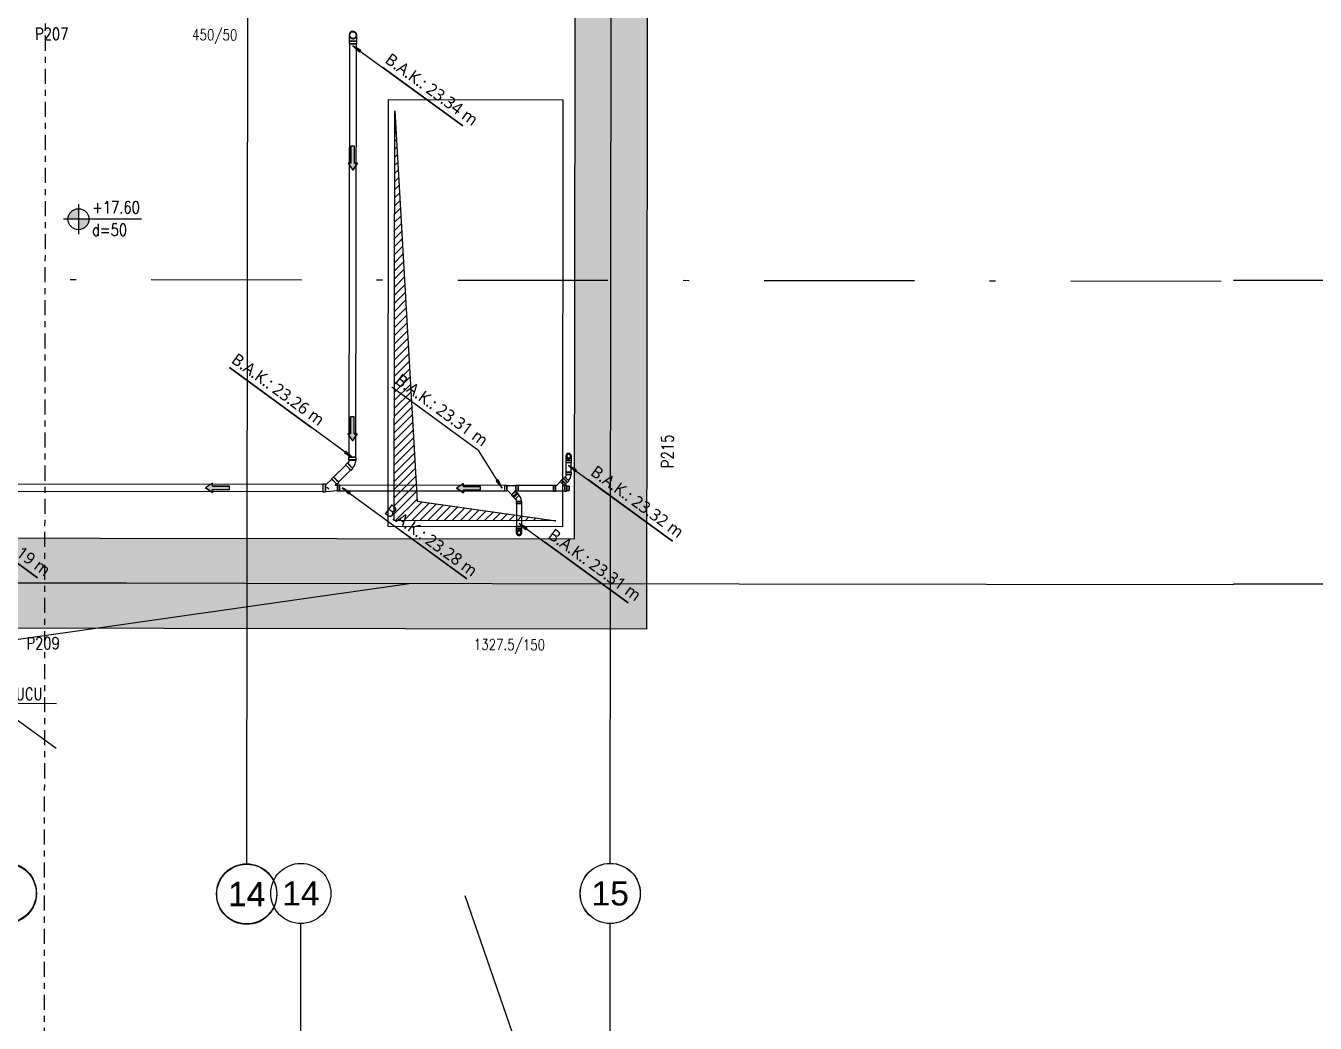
# Model space of a CAD drawing. Header units: millimetres. Extents: x 400382 to 401500, y 4543975 to 4544133.
# Drawn here: x 400862.8 to 400884.25, y 4544058.9 to 4544075.48 of the extents above; entities that cross this region are included whole.
import ezdxf
from ezdxf.enums import TextEntityAlignment as Align

# ---------------------------------------------------------------- set-up
doc = ezdxf.new("R2010")
doc.units = ezdxf.units.MM
for name, pattern in [('AKS', [3, 2.5, -0.25, 0, -0.25]), ('CENTER', [2, 1.25, -0.25, 0.25, -0.25]), ('CONTINU', [0]), ('DASHDOT2', [0.5, 0.25, -0.125, 0, -0.125])]:
    doc.linetypes.add(name, pattern=pattern)
for name, color, linetype in [('aks prota', 2, 'AKS'), ('boşluk prota', 2, 'Continuous'), ('boşluk taraması prota', 252, 'Continuous'), ('caks prota', 4, 'Continuous'), ('kiriş prota', 6, 'Continuous'), ('kolon tarama prota', 252, 'Continuous'), ('lperde prota', 4, 'Continuous'), ('merdiven prota', 2, 'Continuous'), ('not yazısı prota', 6, 'Continuous'), ('not çizgisi prota', 4, 'Continuous'), ('perde prota', 1, 'Continuous'), ('PRT-AL-TUNEL_EKSENI', 14, 'DASHDOT2'), ('skesit prota', 7, 'Continuous'), ('st-s_level (kot)', 6, 'Continuous'), ('st-s_levelmark (kot işareti)', 4, 'Continuous'), ('st_s_ölçü', 4, 'Continuous'), ('taks prota', 7, 'Continuous'), ('TARAMA', 8, 'Continuous'), ('tperde prota', 6, 'Continuous')]:
    doc.layers.add(name, color=color, linetype=linetype)
doc.styles.add('OLCU', font='romanstw.shx')
doc.styles.add('Segoe UI Light_1', font='', dxfattribs={"height": 200})
doc.styles.add('TAKS', font='Arial Unicode.ttf')
doc.styles.add('tkolon', font='romanstw.shx')
doc.styles.add('TSIMPLEX', font='romanstw.shx')
doc.styles.get('Segoe UI Light_1').set_extended_font_data('Segoe UI Light')
doc.dimstyles.new('1-50', dxfattribs={"dimtxt": 10, "dimasz": 4, "dimexe": 4, "dimexo": 8, "dimgap": 4, "dimtad": 1, "dimdec": 1, "dimrnd": 0.05, "dimzin": 9, "dimdsep": 46, "dimtxsty": 'OLCU', "dimblk1": 'OBLIQUE', "dimblk2": 'OBLIQUE', "dimsah": 1, "dimcen": 2, "dimdle": 4, "dimclrd": 4, "dimclre": 4, "dimclrt": 3, "dimadec": 1, "dimazin": 0, "dimtfac": 1, "dimtdec": 1, "dimtix": 1, "dimtmove": 2, "dimatfit": 3, "dimldrblk": 'OBLIQUE', "dimfxl": 1, "dimtvp": 1, "dimtolj": 1, "dimtzin": 1, "dimarcsym": 0})

# ---------------------------------------------------------------- blocks, each defined once
blk = doc.blocks.new('_Oblique')
at = {"layer": 'st_s_ölçü', "lineweight": -2}
blk.add_line((-0.5, -0.5), (0.5, 0.5), dxfattribs=at)
blk = doc.blocks.new('Flow Direction - Flow Direction _25mm_-1035271-_17_70 m  ARA KAT')
at = {"layer": 'TARAMA'}
blk.add_hatch(color=256, dxfattribs=at).paths.add_polyline_path([(0, 0), (-117, -78), (-117, -30), (-400, -30), (-400, 30), (-117, 30), (-117, 78)], flags=0)
for p, q in [((-117, 30), (-400, 30)), ((-400, 30), (-400, -30)), ((-117, 30), (-400, 30)), ((-400, 30), (-400, -30)), ((0, 0), (-117, 78)), ((-117, 78), (-117, 30)), ((-117, 78), (0, 0)), ((-117, 30), (-117, 78)), ((-117, -78), (0, 0)), ((-117, -78), (0, 0)), ((-400, -30), (-117, -30)), ((-117, -30), (-400, -30)), ((-117, -30), (-117, -78)), ((-117, -30), (-117, -78))]:
    blk.add_line(p, q, dxfattribs=at)
blk = doc.blocks.new('17.60 mekanik')
at = {"layer": 'kolon tarama prota'}
for points in [[(145876.3, 61905.7), (145887.3, 61895.3), (145889.6, 61898.5)], [(145876.3, 61221.3), (145865.4, 61231.7), (145863, 61228.5)], [(146236, 61208.3), (146247, 61197.9), (146249.3, 61201.1)], [(145859.4, 61170.3), (145870.3, 61159.8), (145872.7, 61163)], [(146125.3, 61170.3), (146119.1, 61184), (146115.7, 61182)], [(146153.7, 61111.7), (146164.7, 61101.3), (146167, 61104.5)]]:
    blk.add_hatch(color=256, dxfattribs=at).paths.add_polyline_path(points, flags=0)
for p, q in [((145870, 61913.5), (145870, 61909.1)), ((145870.4, 61909.1), (145870.4, 61221.4)), ((145876.3, 61905.7), (145887.3, 61895.3)), ((145889.6, 61898.5), (145876.3, 61905.7)), ((145876.3, 61905.7), (146059.6, 61772.6)), ((145882.2, 61221.4), (145882.2, 61909.1)), ((145882.7, 61909.1), (145882.7, 61913.5)), ((145887.3, 61895.3), (145889.6, 61898.5)), ((146059.6, 61772.6), (145926.3, 61869.5)), ((145671.4, 61370.2), (145808.6, 61270.5)), ((145876.3, 61221.3), (145671.4, 61370.2)), ((146086.7, 61232.4), (145941.5, 61337.9)), ((145865.4, 61231.7), (145863, 61228.5)), ((145876.3, 61221.3), (145865.4, 61231.7)), ((146125.3, 61170.3), (146086.7, 61232.4)), ((145863, 61228.5), (145876.3, 61221.3)), ((145867.9, 61212), (145864.8, 61208.8)), ((145870, 61221.4), (145870, 61216.9)), ((145882.7, 61216.9), (145882.7, 61221.4)), ((146231.4, 61216.8), (146231.4, 61213.3)), ((146231.5, 61213.3), (146231.5, 61196.9)), ((146240.5, 61196.9), (146240.5, 61213.3)), ((146240.6, 61213.3), (146240.6, 61216.8)), ((145844.7, 61188.7), (145841.5, 61185.6)), ((145865.1, 61208.5), (145845, 61188.4)), ((145853.4, 61180.1), (145873.4, 61200.1)), ((145873.8, 61199.8), (145876.9, 61202.9)), ((146229.7, 61189.3), (146227.3, 61186.8)), ((146231.4, 61196.9), (146231.4, 61193.4)), ((146236, 61208.3), (146247, 61197.9)), ((146249.3, 61201.1), (146236, 61208.3)), ((146236, 61208.3), (146408.8, 61082.8)), ((146240.6, 61193.4), (146240.6, 61196.9)), ((146247, 61197.9), (146249.3, 61201.1)), ((145827.4, 61176.2), (145142.4, 61176.2)), ((145146, 61170.3), (145352.4, 61020.3)), ((145831.8, 61176.6), (145827.4, 61176.6)), ((145831.8, 61174.9), (145831.2, 61174.3)), ((145832.8, 61175.9), (145831.8, 61176)), ((145831.8, 61173.7), (145831.9, 61173.7)), ((145842, 61185.1), (145832.8, 61175.9)), ((145847.7, 61174.7), (145850.1, 61177.1)), ((145851.6, 61174.4), (145847.7, 61174.7)), ((145850.6, 61176.6), (145853.7, 61179.7)), ((145855.1, 61174.8), (145851.6, 61174.8)), ((146129.7, 61174.8), (145855.1, 61174.8)), ((145859.4, 61170.3), (145870.3, 61159.8)), ((145872.7, 61163), (145859.4, 61170.3)), ((145859.4, 61170.3), (146066.7, 61019.6)), ((146119.1, 61184), (146115.7, 61182)), ((146115.7, 61182), (146125.3, 61170.3)), ((146125.3, 61170.3), (146119.1, 61184)), ((146133.2, 61174.8), (146129.7, 61174.8)), ((146133.1, 61167.4), (146133.2, 61167.3)), ((146148.5, 61174.4), (146133.2, 61174.4)), ((146133.2, 61167.4), (146133.2, 61167.4)), ((146152, 61174.8), (146148.5, 61174.8)), ((146210.8, 61174.8), (146152, 61174.8)), ((146214.3, 61174.8), (146210.8, 61174.8)), ((146215.5, 61174.4), (146214.3, 61174.4)), ((146214.3, 61173.2), (146214.3, 61173.2)), ((146214.3, 61173.1), (146214.3, 61173.1)), ((146222.5, 61181.4), (146215.5, 61174.4)), ((146224.7, 61184.3), (146222.2, 61181.8)), ((146227.3, 61186.8), (146224.7, 61184.2)), ((146227, 61174.4), (146228.3, 61175.7)), ((146229.6, 61174.4), (146227, 61174.4)), ((146228.7, 61175.3), (146231.2, 61177.8)), ((146233.1, 61174.8), (146229.6, 61174.8)), ((146231.1, 61177.8), (146233.7, 61180.4)), ((146236.8, 61173.9), (146233.1, 61173.9)), ((146236.8, 61173.9), (146233.1, 61173.9)), ((146233.7, 61180.4), (146236.2, 61182.8)), ((146408.8, 61082.8), (146269, 61184.4)), ((145142.4, 61164.4), (145827.4, 61164.4)), ((145827.4, 61163.9), (145831.8, 61163.9)), ((145831.8, 61164.5), (145851.6, 61166.2)), ((145851.6, 61165.7), (145855.1, 61165.7)), ((145855.1, 61165.8), (146129.7, 61165.8)), ((145870.3, 61159.8), (145872.7, 61163)), ((146129.7, 61165.7), (146133.2, 61165.7)), ((146133.2, 61166.2), (146134.3, 61166.2)), ((146134.3, 61166.2), (146141.4, 61159.1)), ((146141.1, 61158.7), (146143.6, 61156.3)), ((146143.6, 61156.3), (146145, 61154.9)), ((146145, 61154.9), (146147.4, 61152.4)), ((146145.9, 61166.2), (146148.5, 61166.2)), ((146147.2, 61164.9), (146145.9, 61166.2)), ((146150, 61162.7), (146147.6, 61165.2)), ((146148.5, 61165.7), (146152, 61165.7)), ((146149.1, 61148.3), (146149.1, 61144.8)), ((146151.4, 61161.3), (146150, 61162.7)), ((146153.9, 61158.9), (146151.4, 61161.3)), ((146152, 61165.8), (146210.8, 61165.8)), ((146158.3, 61144.8), (146158.3, 61148.3)), ((146210.8, 61165.7), (146214.3, 61165.7)), ((146214.3, 61166.2), (146229.6, 61166.2)), ((146229.6, 61165.7), (146233.1, 61165.7)), ((146233.1, 61166.6), (146236.8, 61166.6)), ((146233.1, 61166.6), (146236.8, 61166.6)), ((146149.2, 61144.8), (146149.2, 61106.8)), ((146158.2, 61106.8), (146158.2, 61144.8)), ((145352.4, 61020.3), (145213.6, 61121.2)), ((146149.1, 61106.8), (146149.1, 61103.3)), ((146153.7, 61111.7), (146164.7, 61101.3)), ((146167, 61104.5), (146153.7, 61111.7)), ((146153.7, 61111.7), (146335.5, 60979.7)), ((146158.3, 61103.3), (146158.3, 61106.8)), ((146164.7, 61101.3), (146167, 61104.5)), ((146066.7, 61019.6), (145955, 61100.8)), ((146335.5, 60979.7), (146196.4, 61080.7))]:
    blk.add_line(p, q, dxfattribs=at)
at = {"layer": 'kolon tarama prota', "flags": 128}
for points in [[(145870.6, 61923.4), (145871.1, 61925.6), (145872.4, 61927.5), (145874.4, 61928.7), (145876.3, 61929.1)], [(145870.6, 61913.5), (145870.6, 61916.5), (145870.6, 61919.3), (145870.6, 61921.4), (145870.6, 61922.9), (145870.6, 61923.4), (145870.6, 61923.4)], [(145876.3, 61917.7), (145874.1, 61918.1), (145872.2, 61919.5), (145871, 61921.4), (145870.6, 61923.4)], [(145876.3, 61929.1), (145878.6, 61928.6), (145880.5, 61927.3), (145881.7, 61925.3), (145882.1, 61923.4)], [(145882.1, 61923.4), (145881.6, 61921.1), (145880.2, 61919.2), (145878.3, 61918), (145876.3, 61917.7)], [(145882.1, 61923.4), (145882.1, 61922.9), (145882.1, 61921.5), (145882.1, 61919.4), (145882.1, 61916.7), (145882.1, 61913.7), (145882.1, 61913.5)], [(145870.6, 61216.9), (145870.1, 61214.3), (145868.8, 61212), (145868.4, 61211.5)], [(145876.4, 61203.4), (145879.1, 61206.7), (145881, 61210.6), (145881.9, 61214.7), (145882.1, 61216.9)], [(146231.9, 61223.8), (146232.4, 61225.7), (146233.7, 61227.1), (146235.5, 61227.8), (146236, 61227.9)], [(146231.9, 61216.8), (146231.9, 61219.3), (146231.9, 61221.5), (146231.9, 61223.1), (146231.9, 61223.8), (146231.9, 61223.8)], [(146236, 61219.7), (146234.1, 61220.2), (146232.7, 61221.4), (146232, 61223.3), (146231.9, 61223.8)], [(146236, 61227.9), (146237.9, 61227.4), (146239.4, 61226.1), (146240.1, 61224.3), (146240.1, 61223.8)], [(146240.1, 61223.8), (146239.6, 61221.9), (146238.4, 61220.4), (146236.5, 61219.7), (146236, 61219.7)], [(146240.1, 61223.8), (146240.1, 61223.3), (146240.1, 61222), (146240.1, 61219.9), (146240.1, 61217.4), (146240.1, 61216.8)], [(146231.4, 61191), (146230.1, 61189), (146230.1, 61189)], [(146231.9, 61193.4), (146231.5, 61191), (146231.4, 61191)], [(146239, 61187.9), (146240, 61191.5), (146240.1, 61193.4)], [(146235.9, 61183.2), (146238.1, 61186.1), (146239, 61187.9)], [(146147.8, 61152.7), (146149.1, 61150.7), (146149.6, 61148.3), (146149.6, 61148.3)], [(146157.8, 61148.3), (146157.3, 61151.9), (146156, 61155.4), (146153.7, 61158.3), (146153.6, 61158.5)], [(146149.6, 61096.3), (146149.6, 61096.8), (146149.6, 61098.1), (146149.6, 61100.2), (146149.6, 61102.7), (146149.6, 61103.3)], [(146157.8, 61103.3), (146157.8, 61100.8), (146157.8, 61098.6), (146157.8, 61097), (146157.8, 61096.3), (146157.8, 61096.3)], [(146149.6, 61096.3), (146150.1, 61098.2), (146151.4, 61099.7), (146153.2, 61100.4), (146153.7, 61100.4)], [(146153.7, 61092.2), (146151.8, 61092.7), (146150.4, 61094), (146149.7, 61095.8), (146149.6, 61096.3)], [(146153.7, 61100.4), (146155.6, 61099.9), (146157.1, 61098.6), (146157.8, 61096.8), (146157.8, 61096.3)], [(146157.8, 61096.3), (146157.4, 61094.4), (146156.1, 61092.9), (146154.2, 61092.2), (146153.7, 61092.2)]]:
    blk.add_lwpolyline(points, dxfattribs=at)
at = {"layer": 'kolon tarama prota'}
for centre, radius, start, end in [((145876.3, 61923.4), 6.38, 90, 270), ((145876.3, 61923.4), 6.38, 90, 270), ((145876.3, 61923.4), 5.9, 144, 324), ((145876.3, 61923.4), 5.71, 90, 270), ((145876.3, 61923.4), 5.9, 324, 144), ((145876.3, 61923.4), 6.38, 270, 90), ((145876.3, 61923.4), 6.38, 270, 90), ((145876.3, 61923.4), 5.72, 270, 90), ((146236, 61223.8), 4.58, 90, 270), ((146236, 61223.8), 4.58, 90, 270), ((146236, 61223.8), 4.58, 0, 180), ((146236, 61223.8), 4.58, 0, 180), ((146236, 61223.8), 4.58, 180, 0), ((146236, 61223.8), 4.58, 180, 0), ((146236, 61223.8), 4.1, 90, 270), ((146236, 61223.8), 4.1, 0, 180), ((146236, 61223.8), 4.1, 180, 0), ((146236, 61223.8), 3.43, 90, 270), ((146236, 61223.8), 3.43, 90, 270), ((146236, 61223.8), 3.3, 144, 324), ((146236, 61223.8), 3.02, 0, 180), ((146236, 61223.8), 3.02, 180, 0), ((146236, 61223.8), 3.3, 324, 144), ((146236, 61223.8), 4.58, 270, 90), ((146236, 61223.8), 4.58, 270, 90), ((146236, 61223.8), 4.1, 270, 90), ((146236, 61223.8), 3.43, 270, 90), ((146236, 61223.8), 3.43, 270, 90), ((146153.7, 61096.3), 4.58, 90, 270), ((146153.7, 61096.3), 4.58, 90, 270), ((146153.7, 61096.3), 4.58, 0, 180), ((146153.7, 61096.3), 4.58, 0, 180), ((146153.7, 61096.3), 4.58, 180, 0), ((146153.7, 61096.3), 4.58, 180, 0), ((146153.7, 61096.3), 4.1, 90, 270), ((146153.7, 61096.3), 4.1, 0, 180), ((146153.7, 61096.3), 4.1, 180, 0), ((146153.7, 61096.3), 3.43, 90, 270), ((146153.7, 61096.3), 3.43, 90, 270), ((146153.7, 61096.3), 3.3, 144, 324), ((146153.7, 61096.3), 3.02, 0, 180), ((146153.7, 61096.3), 3.02, 180, 0), ((146153.7, 61096.3), 3.3, 324, 144), ((146153.7, 61096.3), 4.58, 270, 90), ((146153.7, 61096.3), 4.58, 270, 90), ((146153.7, 61096.3), 4.1, 270, 90), ((146153.7, 61096.3), 3.43, 270, 90), ((146153.7, 61096.3), 3.43, 270, 90)]:
    blk.add_arc(centre, radius, start, end, dxfattribs=at)
for centre, major_axis, ratio, start_param, end_param in [((145876.3, 61909.1), (-6.38, 0), 0.01, 4.712389, 7.853982), ((145876.3, 61913.5), (6.38, 0), 0.01, 1.570796, 4.712389), ((145876.3, 61909.1), (5.9, 0), 0.01, 3.141593, 4.712389), ((145876.3, 61909.1), (5.9, 0), 0.01, 1.570796, 3.141593), ((145876.3, 61913.5), (-5.71, 0), 0.01, 4.712389, 7.853982), ((145876.3, 61913.5), (5.71, 0), 0.01, 4.712389, 7.853982), ((145876.3, 61913.5), (6.38, 0), 0.01, 4.712389, 7.853982), ((145876.3, 61909.1), (5.9, 0), 0.01, 4.712389, 6.283185), ((145876.3, 61909.1), (5.9, 0), 0.01, 0, 1.570796), ((145876.3, 61909.1), (6.38, 0), 0.01, 4.712389, 7.853982), ((145872.4, 61207.4), (-4.51, 4.51), 0.007071, 3.148664, 6.290256), ((145872.4, 61207.4), (-4.51, 4.51), 0.007071, 0.007071, 3.148664), ((145872.4, 61207.4), (-4.04, 4.04), 0.007071, 0.007071, 3.148664), ((145872.4, 61207.4), (-4.04, 4.04), 0.007071, 3.148664, 6.290256), ((145876.3, 61221.4), (6.38, 0), 0.01, 0, 3.141593), ((145876.3, 61221.4), (6.38, 0), 0.01, 3.141593, 6.283186), ((145876.3, 61216.9), (6.38, 0), 0.01, 0, 3.141593), ((145876.3, 61216.9), (6.38, 0), 0.01, 3.141593, 6.283186), ((145876.3, 61221.4), (5.9, 0), 0.01, 1.570796, 3.141593), ((145876.3, 61221.4), (5.9, 0), 0.01, 3.141593, 4.712389), ((145876.3, 61216.9), (5.72, 0), 0.01, 0, 3.141593), ((145876.3, 61216.9), (5.71, 0), 0.01, 3.141593, 6.283186), ((145876.3, 61221.4), (5.9, 0), 0.01, 0, 1.570796), ((145876.3, 61221.4), (5.9, 0), 0.01, 4.712389, 6.283185), ((146236, 61216.8), (4.58, 0), 0.01, 1.570796, 4.712389), ((146236, 61213.3), (4.58, 0), 0.01, 1.570796, 4.712389), ((146236, 61213.3), (4.5, 0), 0.01, 3.141593, 4.712389), ((146236, 61213.3), (4.5, 0), 0.01, 1.570796, 3.141593), ((146236, 61216.8), (4.1, 0), 0.01, 1.570796, 4.712389), ((146236, 61216.8), (-4.1, 0), 0.01, 1.570796, 4.712389), ((146236, 61216.8), (-4.58, 0), 0.01, 1.570796, 4.712389), ((146236, 61213.3), (4.5, 0), 0.01, 4.712389, 6.283185), ((146236, 61213.3), (4.5, 0), 0.01, 0, 1.570796), ((146236, 61213.3), (4.58, 0), 0.01, 4.712389, 7.853982), ((145849.2, 61184.2), (-4.51, 4.51), 0.007071, 6.276114, 9.417707), ((145849.2, 61184.2), (-4.51, 4.51), 0.007071, 3.134522, 6.276114), ((145849.2, 61184.2), (-4.17, 4.17), 0.007071, 0, 1.570796), ((145849.2, 61184.2), (-4.17, 4.17), 0.007071, 4.712389, 6.283185), ((145869.3, 61204.3), (-4.51, 4.51), 0.007071, 0.007071, 3.148664), ((145869.3, 61204.3), (-4.51, 4.51), 0.007071, 3.148664, 6.290256), ((145869.3, 61204.3), (-4.17, 4.17), 0.007071, 4.712389, 6.283185), ((145869.3, 61204.3), (-4.17, 4.17), 0.007071, 0, 1.570796), ((145869.3, 61204.3), (-4.17, 4.17), 0.007071, 1.570796, 3.141593), ((145869.3, 61204.3), (-4.17, 4.17), 0.007071, 3.141593, 4.712389), ((146233, 61186.1), (-3.24, 3.24), 0.01, 3.145735, 6.287327), ((146233, 61186.1), (3.24, -3.24), 0.01, 3.145735, 6.287327), ((146233, 61186.1), (-2.9, 2.9), 0.01, 0.004142, 3.145735), ((146233, 61186.1), (2.9, -2.9), 0.01, 0.004142, 3.145735), ((146236, 61196.9), (4.58, 0), 0.01, 6.279043, 9.420636), ((146236, 61196.9), (4.58, 0), 0.01, 3.137451, 6.279043), ((146236, 61193.4), (4.58, 0), 0.01, 6.279043, 9.420636), ((146236, 61193.4), (4.58, 0), 0.01, 3.137451, 6.279043), ((146236, 61196.9), (4.5, 0), 0.01, 1.570796, 3.141593), ((146236, 61196.9), (4.5, 0), 0.01, 3.141593, 4.712389), ((146236, 61193.4), (4.1, 0), 0.01, 6.279043, 9.420636), ((146236, 61193.4), (4.1, 0), 0.01, 3.137451, 6.279043), ((146236, 61196.9), (4.5, 0), 0.01, 0, 1.570796), ((146236, 61196.9), (4.5, 0), 0.01, 4.712389, 6.283185), ((145827.4, 61170.3), (0, 6.38), 0.01, 0, 3.141593), ((145827.4, 61170.3), (0, 5.9), 0.01, 0, 1.570796), ((145827.4, 61170.3), (0, 5.9), 0.01, 1.570796, 3.141593), ((145827.4, 61170.3), (0, 6.38), 0.01, 3.141593, 6.283185), ((145827.4, 61170.3), (0, 5.9), 0.01, 4.712389, 6.283185), ((145827.4, 61170.3), (0, 5.9), 0.01, 3.141593, 4.712389), ((145835.2, 61170.3), (-4.04, 4.04), 0.007071, 5.703918, 6.276114), ((145835.2, 61170.3), (-4.04, 4.04), 0.007071, 6.276114, 6.84831), ((145831.8, 61170.3), (0, 6.38), 0.01, 3.141593, 6.283185), ((145831.8, 61170.3), (0, 6.38), 0.01, 0, 3.141593), ((145835.2, 61170.3), (-4.04, 4.04), 0.007071, 1.218248, 2.155304), ((145835.2, 61170.3), (-4.04, 4.04), 0.007071, 4.113739, 5.050796), ((145846.1, 61181.1), (-4.51, 4.51), 0.007071, 3.134522, 6.276114), ((145846.1, 61181.1), (-4.51, 4.51), 0.007071, 6.276114, 9.417707), ((145846.1, 61181.1), (-4.04, 4.04), 0.007071, 6.276114, 9.417707), ((145846.1, 61181.1), (-4.04, 4.04), 0.007071, 3.134522, 6.276114), ((145849.2, 61184.2), (-4.17, 4.17), 0.007071, 3.141593, 4.712389), ((145849.2, 61184.2), (-4.17, 4.17), 0.007071, 1.570796, 3.141593), ((145851.6, 61170.3), (0, 4.58), 0.01, 0, 3.141593), ((145851.6, 61170.3), (0, 4.58), 0.01, 3.141593, 6.283185), ((145855.1, 61170.3), (0, 4.5), 0.01, 0, 1.570796), ((145855.1, 61170.3), (0, 4.58), 0.01, 0, 3.141593), ((145855.1, 61170.3), (0, 4.5), 0.01, 1.570796, 3.141593), ((145855.1, 61170.3), (0, 4.5), 0.01, 4.712389, 6.283185), ((145855.1, 61170.3), (0, 4.58), 0.01, 3.141593, 6.283185), ((145855.1, 61170.3), (0, 4.5), 0.01, 3.141593, 4.712389), ((146129.7, 61170.3), (0, 4.58), 0.01, 0.004142, 3.145735), ((146129.7, 61170.3), (0, 4.5), 0.01, 0, 1.570796), ((146129.7, 61170.3), (0, 4.5), 0.01, 1.570796, 3.141593), ((146129.7, 61170.3), (0, 4.58), 0.01, 3.145735, 6.287327), ((146129.7, 61170.3), (0, 4.5), 0.01, 4.712389, 6.283185), ((146129.7, 61170.3), (0, 4.5), 0.01, 3.141593, 4.712389), ((146133.2, 61170.3), (0, 4.58), 0.01, 0.004142, 3.145735), ((146133.2, 61170.3), (0, 4.1), 0.01, 0.004142, 3.145735), ((146136, 61170.3), (2.9, 2.9), 0.004142, 2.986941, 3.151592), ((146136, 61170.3), (2.9, 2.9), 0.004142, 3.151592, 3.316243), ((146133.2, 61170.3), (0, 4.58), 0.01, 3.145735, 6.287327), ((146133.2, 61170.3), (0, 4.1), 0.01, 3.145735, 6.287327), ((146148.5, 61170.3), (0, 4.58), 0.01, 0.004142, 3.145735), ((146148.5, 61170.3), (0, 4.1), 0.01, 0.004142, 3.145735), ((146148.5, 61170.3), (0, 4.58), 0.01, 3.145735, 6.287327), ((146148.5, 61170.3), (0, 4.1), 0.01, 3.145735, 6.287327), ((146152, 61170.3), (0, 4.5), 0.01, 0, 1.570796), ((146152, 61170.3), (0, 4.58), 0.01, 0.004142, 3.145735), ((146152, 61170.3), (0, 4.5), 0.01, 1.570796, 3.141593), ((146152, 61170.3), (0, 4.5), 0.01, 4.712389, 6.283185), ((146152, 61170.3), (0, 4.58), 0.01, 3.145735, 6.287327), ((146152, 61170.3), (0, 4.5), 0.01, 3.141593, 4.712389), ((146210.8, 61170.3), (0, 4.5), 0.01, 4.712389, 6.283185), ((146210.8, 61170.3), (0, 4.5), 0.01, 0, 1.570796), ((146210.8, 61170.3), (0, 4.58), 0.01, 0.004142, 3.145735), ((146210.8, 61170.3), (0, 4.58), 0.01, 3.145735, 6.287327), ((146210.8, 61170.3), (0, 4.5), 0.01, 3.141593, 4.712389), ((146210.8, 61170.3), (0, 4.5), 0.01, 1.570796, 3.141593), ((146214.3, 61170.3), (0, 4.58), 0.01, 3.145735, 6.287327), ((146214.3, 61170.3), (0, 4.58), 0.01, 0.004142, 3.145735), ((146214.3, 61170.3), (0, 4.1), 0.01, 0.004142, 3.145735), ((146214.3, 61170.3), (0, 4.1), 0.01, 3.145735, 6.287327), ((146217.2, 61170.3), (-2.9, 2.9), 0.009999, 6.114392, 6.279043), ((146217.2, 61170.3), (-2.9, 2.9), 0.009999, 6.279043, 6.443694), ((146225.4, 61178.6), (-3.24, 3.24), 0.009999, 3.13745, 6.279043), ((146225.4, 61178.6), (-3.24, 3.24), 0.009999, 6.279043, 9.420636), ((146225.4, 61178.6), (-2.9, 2.9), 0.009999, 3.13745, 6.279043), ((146225.4, 61178.6), (-2.9, 2.9), 0.009999, 6.279043, 9.420636), ((146227.9, 61181), (-3.24, 3.24), 0.009999, 6.279043, 9.420636), ((146227.9, 61181), (-3.24, 3.24), 0.009999, 3.13745, 6.279043), ((146227.9, 61181), (-3.18, 3.18), 0.01, 0, 1.570796), ((146227.9, 61181), (-3.18, 3.18), 0.01, 4.712389, 6.283185), ((146230.5, 61183.6), (-3.24, 3.24), 0.01, 0.004142, 3.145735), ((146230.5, 61183.6), (3.24, -3.24), 0.01, 0.004142, 3.145735), ((146230.5, 61183.6), (-3.18, 3.18), 0.01, 4.712389, 6.283185), ((146230.5, 61183.6), (-3.18, 3.18), 0.01, 0, 1.570796), ((146227.9, 61181), (-3.18, 3.18), 0.01, 1.570796, 3.141593), ((146227.9, 61181), (-3.18, 3.18), 0.01, 3.141593, 4.712389), ((146229.6, 61170.3), (0, 4.58), 0.01, 3.145735, 6.287327), ((146229.6, 61170.3), (0, 4.58), 0.01, 0.004142, 3.145735), ((146229.6, 61170.3), (0, 4.1), 0.01, 0.004142, 3.145735), ((146229.6, 61170.3), (0, 4.1), 0.01, 3.145735, 6.287327), ((146230.5, 61183.6), (-3.18, 3.18), 0.01, 3.141593, 4.712389), ((146230.5, 61183.6), (-3.18, 3.18), 0.01, 1.570796, 3.141593), ((146233.1, 61170.3), (0, 4.58), 0.01, 0.004142, 3.145735), ((146233.1, 61170.3), (0, 4.58), 0.01, 3.145735, 6.287327), ((146233.1, 61170.3), (0, 3.66), 0.01, 0.004142, 3.145735), ((146233.1, 61170.3), (0, 3.66), 0.01, 3.145735, 6.287327), ((146233.1, 61170.3), (0, 3.66), 0.01, 0.004142, 3.145735), ((146233.1, 61170.3), (0, 3.66), 0.01, 3.145735, 6.287327), ((146236.8, 61170.3), (0, 3.66), 0.01, 0.004142, 3.145735), ((146236.8, 61170.3), (0, 3.66), 0.01, 0.004142, 3.145735), ((146236.8, 61170.3), (0, 3.66), 0.01, 3.145735, 6.287327), ((146236.8, 61170.3), (0, 3.66), 0.01, 3.145735, 6.287327), ((146144.3, 61162), (3.24, 3.24), 0.004142, 0.01, 3.151592), ((146144.3, 61162), (3.24, 3.24), 0.004142, 3.151592, 6.293185), ((146144.3, 61162), (2.9, 2.9), 0.004142, 3.151592, 6.293185), ((146144.3, 61162), (2.9, 2.9), 0.004142, 0.01, 3.151592), ((146146.8, 61159.5), (3.24, 3.24), 0.004142, 0.01, 3.151592), ((146146.8, 61159.5), (3.24, 3.24), 0.004142, 3.151592, 6.293185), ((146146.8, 61159.5), (3.18, 3.18), 0.004142, 1.570796, 3.141593), ((146146.8, 61159.5), (3.18, 3.18), 0.004142, 3.141593, 4.712389), ((146148.2, 61158.1), (3.24, 3.24), 0.004142, 6.273186, 9.414778), ((146148.2, 61158.1), (3.24, 3.24), 0.004142, 3.131593, 6.273186), ((146148.2, 61158.1), (3.18, 3.18), 0.004142, 3.141593, 4.712389), ((146148.2, 61158.1), (3.18, 3.18), 0.004142, 1.570796, 3.141593), ((146146.8, 61159.5), (3.18, 3.18), 0.004142, 0, 1.570796), ((146146.8, 61159.5), (3.18, 3.18), 0.004142, 4.712389, 6.283185), ((146150.7, 61155.6), (3.24, 3.24), 0.004142, 6.273186, 9.414778), ((146150.7, 61155.6), (3.24, 3.24), 0.004142, 3.131593, 6.273186), ((146150.7, 61155.6), (2.9, 2.9), 0.004142, 6.273186, 9.414778), ((146150.7, 61155.6), (2.9, 2.9), 0.004142, 3.131593, 6.273186), ((146148.2, 61158.1), (3.18, 3.18), 0.004142, 4.712389, 6.283185), ((146148.2, 61158.1), (3.18, 3.18), 0.004142, 0, 1.570796), ((146153.7, 61148.3), (4.58, 0), 0.01, 3.137451, 6.279043), ((146153.7, 61148.3), (4.58, 0), 0.01, 6.279043, 9.420636), ((146153.7, 61148.3), (4.1, 0), 0.01, 6.279043, 9.420636), ((146153.7, 61148.3), (4.1, 0), 0.01, 3.137451, 6.279043), ((146153.7, 61144.8), (4.58, 0), 0.01, 6.279043, 9.420636), ((146153.7, 61144.8), (4.58, 0), 0.01, 3.137451, 6.279043), ((146153.7, 61144.8), (4.5, 0), 0.01, 3.141593, 4.712389), ((146153.7, 61144.8), (4.5, 0), 0.01, 1.570796, 3.141593), ((146153.7, 61144.8), (4.5, 0), 0.01, 4.712389, 6.283185), ((146153.7, 61144.8), (4.5, 0), 0.01, 0, 1.570796), ((146153.7, 61106.8), (-4.58, 0), 0.01, 4.712389, 7.853982), ((146153.7, 61103.3), (4.58, 0), 0.01, 1.570796, 4.712389), ((146153.7, 61106.8), (4.5, 0), 0.01, 1.570796, 3.141593), ((146153.7, 61106.8), (4.5, 0), 0.01, 3.141593, 4.712389), ((146153.7, 61103.3), (4.1, 0), 0.01, 1.570796, 4.712389), ((146153.7, 61106.8), (4.5, 0), 0.01, 0, 1.570796), ((146153.7, 61106.8), (4.5, 0), 0.01, 4.712389, 6.283185), ((146153.7, 61106.8), (-4.58, 0), 0.01, 1.570796, 4.712389), ((146153.7, 61103.3), (-4.1, 0), 0.01, 1.570796, 4.712389), ((146153.7, 61103.3), (-4.58, 0), 0.01, 1.570796, 4.712389)]:
    blk.add_ellipse(centre, major_axis=major_axis, ratio=ratio, start_param=start_param, end_param=end_param, dxfattribs=at)
at = {"layer": 'kolon tarama prota', "xscale": 0.1, "yscale": 0.1, "zscale": 0.1}
for p, rotation in [((145876.3, 61698.6), 270.0000000000002), ((145876.3, 61248.6), 269.9999999999998), ((145632.1, 61170.3), 179.9999999999996), ((146049.6, 61170.3), 179.9999999999996)]:
    blk.add_blockref('Flow Direction - Flow Direction _25mm_-1035271-_17_70 m  ARA KAT', p, dxfattribs=dict(at, rotation=rotation))
at = {"layer": 'kolon tarama prota', "char_height": 20, "attachment_point": 1, "rotation": 324, "line_spacing_factor": 1.142579, "style": 'Segoe UI Light_1'}
for s, insert, width in [('B.A.K.: 23.34 m', (145939.8, 61895), 213.66), ('B.A.K.: 23.26 m', (145684.8, 61395.8), 213.157), ('B.A.K.: 23.31 m', (145957.1, 61361.9), 207.627), ('B.A.K.: 23.32 m', (146282.7, 61209.8), 213.157), ('B.A.K.: 23.19 m', (145229.2, 61145.2), 207.627), ('B.A.K.: 23.28 m', (145939.6, 61145.1), 213.157), ('B.A.K.: 23.31 m', (146212, 61104.7), 207.627)]:
    blk.add_mtext(s, dxfattribs=dict(at, insert=insert, width=width))
blk = doc.blocks.new('PLAN_KOT')
at = {"layer": 'st-s_levelmark (kot işareti)'}
h = blk.add_hatch(color=256, dxfattribs=at)
h.paths.add_polyline_path([(0, 17.5, 0.414214), (-17.5, 0), (0, 0)])
h.paths.add_polyline_path([(17.5, 0), (0, 0), (0, -17.5, 0.414214)])
for p, q in [((0, 25), (0, -25)), ((105, 0), (-25, 0))]:
    blk.add_line(p, q, dxfattribs=at)
blk.add_circle((0, 0), 17.5, dxfattribs=at)
at = {"layer": 'st-s_level (kot)', "color": 6, "style": 'OLCU', "width": 0.8}
for tag, p in [('KOT', (22.7, 9.8)), ('DÖŞEME_KALINLIĞI', (22.7, -27.6))]:
    blk.add_attdef(tag, p, '', height=20, dxfattribs=at)

msp = doc.modelspace()

# ---------------------------------------------------------------- hatches: boundary and pattern name
at = {"layer": 'boşluk taraması prota', "ltscale": 2}
h = msp.add_hatch(dxfattribs=at)
h.set_pattern_fill('ANSI31', color=256, scale=0.03, angle=-0.0715, style=0)
h.set_pattern_definition([(44.928458, (400166.18993, 4543656.8435), (-0.06726777, 0.067435967), [])])
h.paths.add_polyline_path([(400868.936, 4544074.067), (400869.31, 4544067.575), (400871.619, 4544067.251), (400868.927, 4544067.254)])
at = {"layer": 'kolon tarama prota'}
h = msp.add_hatch(color=256, dxfattribs=at)
h.dxf.hatch_style = 1
h.paths.add_polyline_path([(400873.161, 4544093.349), (400823.465, 4544093.411), (400825.527, 4544091.908), (400871.959, 4544091.85), (400871.928, 4544066.95), (400860.08, 4544066.965), (400860.078, 4544065.165), (400861.078, 4544065.164), (400861.078, 4544065.464), (400873.126, 4544065.449)])

# ---------------------------------------------------------------- linework, layer by layer
at = {"layer": 'aks prota', "ltscale": 10}
for p, q in [((400863.305, 4544063.461), (400768.79, 4544132.311)), ((400866.474, 4544061.546), (400866.518, 4544096.419)), ((400872.521, 4544061.553), (400872.565, 4544096.426)), ((400882.897, 4544066.187), (400716.978, 4544066.394)), ((400864.475, 4544066.21), (400741.063, 4544066.364)), ((400882.891, 4544066.2), (400916.122, 4544066.2)), ((400867.373, 4544012.724), (400867.373, 4544060.553)), ((400872.523, 4544012.724), (400872.523, 4544060.553))]:
    msp.add_line(p, q, dxfattribs=at)
at = {"layer": 'boşluk prota', "ltscale": 0.05}
msp.add_lwpolyline([(400868.936, 4544074.067), (400869.31, 4544067.575), (400871.619, 4544067.251), (400868.927, 4544067.254)], close=True, dxfattribs=at)
at = {"layer": 'caks prota', "ltscale": 0.05}
for centre in [(400862.473, 4544061.065), (400862.473, 4544061.053), (400862.474, 4544061.053), (400866.473, 4544061.046), (400866.474, 4544061.038), (400867.374, 4544061.053), (400872.521, 4544061.053), (400872.522, 4544061.053), (400872.523, 4544061.053)]:
    msp.add_circle(centre, 0.5, dxfattribs=at)
at = {"layer": 'kiriş prota'}
msp.add_lwpolyline([(400868.835, 4544074.254), (400871.735, 4544074.251), (400871.726, 4544067.151), (400868.826, 4544067.154), (400868.835, 4544074.254)], dxfattribs=at)
at = {"layer": 'perde prota'}
msp.add_lwpolyline([(400860.08, 4544066.965), (400871.928, 4544066.95), (400871.959, 4544091.85), (400825.527, 4544091.908), (400823.465, 4544093.411), (400873.161, 4544093.349), (400873.126, 4544065.449), (400861.078, 4544065.464), (400861.078, 4544065.164), (400860.078, 4544065.165)], dxfattribs=at)
at = {"layer": 'PRT-AL-TUNEL_EKSENI', "ltscale": 10}
for p, q in [((400716.985, 4544071.444), (400882.904, 4544071.237)), ((400882.891, 4544071.25), (400913.649, 4544071.25))]:
    msp.add_line(p, q, dxfattribs=at)
at = {"layer": 'skesit prota', "linetype": 'CENTER', "ltscale": 0.2}
msp.add_lwpolyline([(400863.148, 4544096.217), (400863.1, 4544057.763)], dxfattribs=at)

# ---------------------------------------------------------------- block references
at = {"layer": 'merdiven prota', "xscale": 0.01, "yscale": 0.01, "zscale": 0.01, "rotation": 359.9284577011093}
msp.add_blockref('17.60 mekanik', (399408.706, 4543457.914), dxfattribs=at)
at = {"layer": 'st-s_level (kot)', "linetype": 'CONTINU', "ltscale": 0.1, "xscale": 0.01, "yscale": 0.01, "zscale": 0.01, "rotation": 359.9284577011093}
msp.add_blockref('PLAN_KOT', (400863.674, 4544072.265), dxfattribs=at).add_auto_attribs({'KOT': '+17.60', 'DÖŞEME_KALINLIĞI': 'd=50'})

# ---------------------------------------------------------------- texts
at = {"layer": 'lperde prota', "style": 'tkolon', "width": 0.8}
for s, p in [('450/50', (400865.565, 4544075.334)), ('1327.5/150', (400870.253, 4544065.195))]:
    msp.add_text(s, height=0.18, rotation=359.568, dxfattribs=at).set_placement(p, align=Align.MIDDLE_LEFT)
at = {"layer": 'not yazısı prota', "ltscale": 0.05, "style": 'TSIMPLEX', "width": 0.8}
msp.add_text('SU TUTUCU', height=0.2, rotation=359.9285, dxfattribs=at).set_placement((400861.863, 4544064.272))
at = {"layer": 'taks prota', "style": 'TAKS'}
for s, p in [('14', (400866.473, 4544061.046)), ('15', (400872.521, 4544061.053))]:
    msp.add_text(s, height=0.4, rotation=359.9285, dxfattribs=at).set_placement(p, align=Align.MIDDLE_CENTER)
for s, p in [('14', (400866.474, 4544061.038)), ('14', (400867.374, 4544061.053)), ('15', (400872.522, 4544061.053)), ('15', (400872.523, 4544061.053))]:
    msp.add_text(s, height=0.4, dxfattribs=at).set_placement(p, align=Align.MIDDLE_CENTER)
at = {"layer": 'tperde prota', "style": 'tkolon', "width": 0.8}
for s, rotation, p in [('P207', 0.3977, (400862.951, 4544075.345)), ('P215', 90.3977, (400873.476, 4544068.127)), ('P209', 0.3977, (400862.808, 4544065.211))]:
    msp.add_text(s, height=0.2, rotation=rotation, dxfattribs=at).set_placement(p, align=Align.MIDDLE_LEFT)

# ---------------------------------------------------------------- leaders
at = {"layer": 'not çizgisi prota'}
for points in [[(400860.815, 4544065.01), (400861.869, 4544064.219), (400863.311, 4544064.213)], [(400872.879, 4544052.999), (400873.437, 4544054.149), (400874.876, 4544054.149)]]:
    msp.add_leader(points, dimstyle='1-50', override={"dimasz": 12, "dimgap": 4, "dimtad": 0}, dxfattribs=at)

doc.saveas('drawing.dxf')
